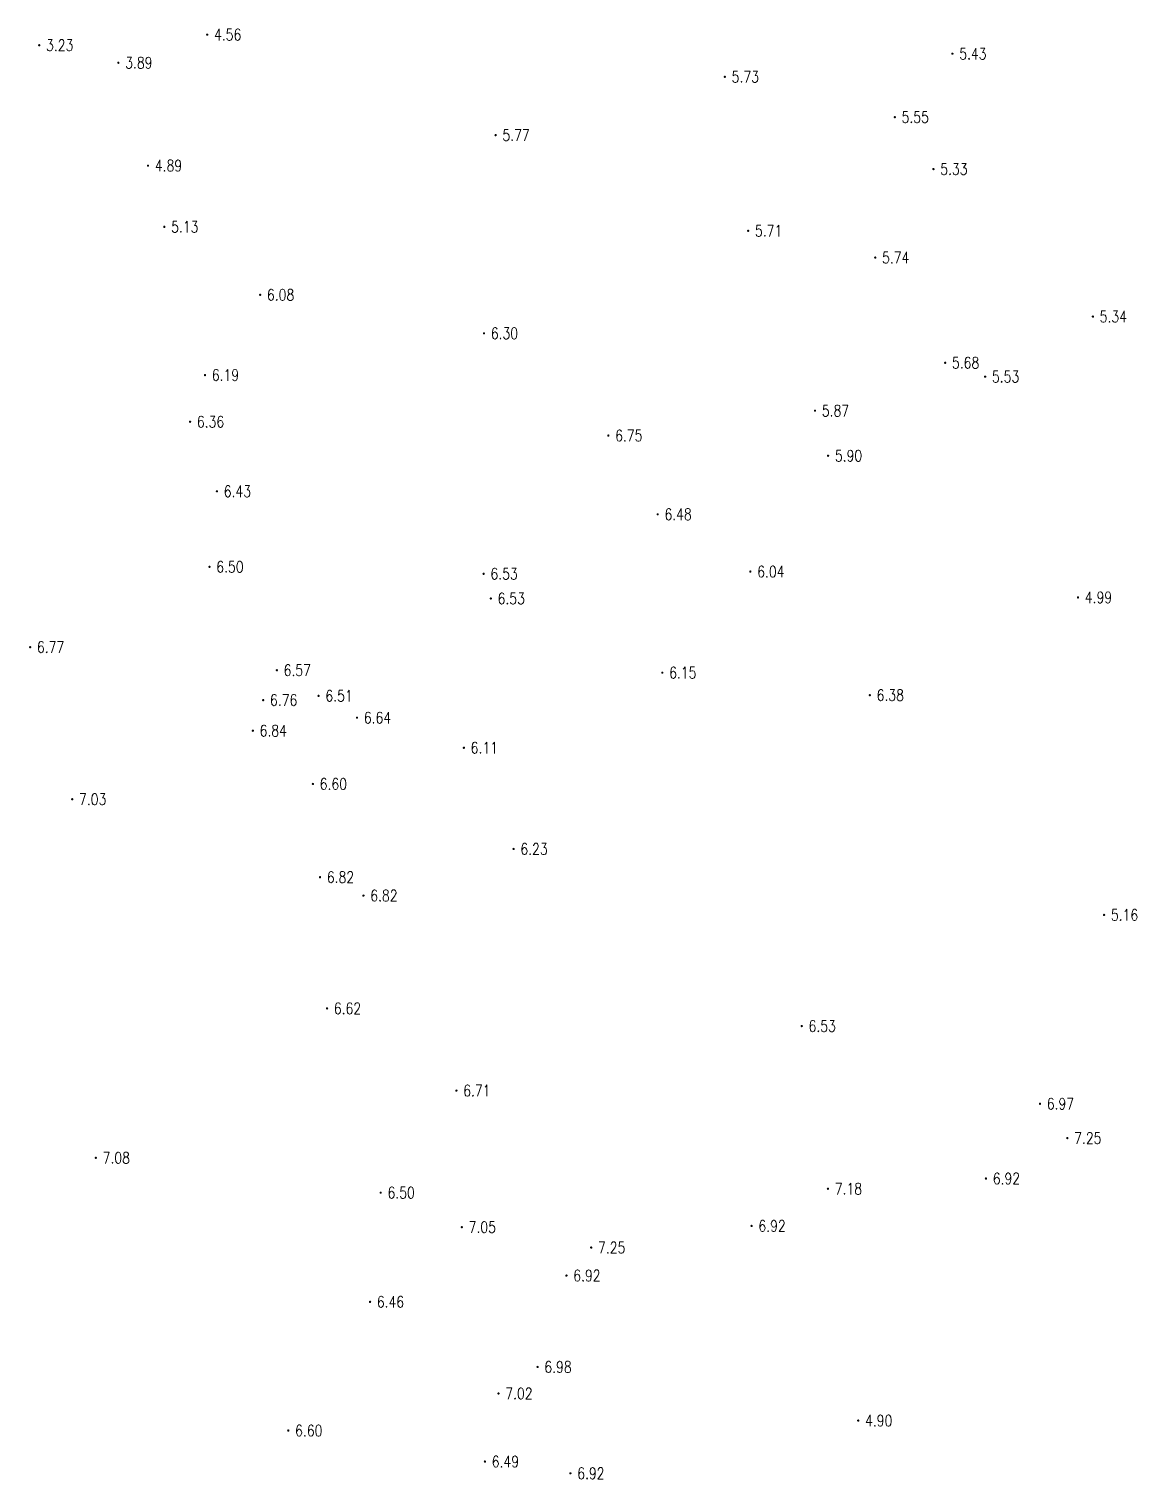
# Model space of a CAD drawing. Extents: x 476861 to 479475, y 2367369 to 2370541.
# Drawn here: x 478424.3 to 478521.8, y 2367710.1 to 2367837.7 of the extents above; entities that cross this region are included whole.
import ezdxf
from ezdxf.enums import TextEntityAlignment as Align

# ---------------------------------------------------------------- set-up
doc = ezdxf.new("R2010")
doc.units = 0
doc.header["$LTSCALE"] = 0.5
doc.layers.get('0').update_dxf_attribs({"linetype": 'CONTINUOUS'})
doc.layers.add('GCD', color=1, linetype='CONTINUOUS')
doc.styles.add('HZ', font='rs.shx', dxfattribs={"width": 0.8, "bigfont": 'hztxt.shx'})

# ---------------------------------------------------------------- blocks, each defined once
blk = doc.blocks.new('GC200')
at = {"linetype": 'Continuous', "const_width": 0.2, "flags": 128}
blk.add_lwpolyline([(-0.1, 0, 1), (0.1, 0, 1)], format="xyb", close=True, dxfattribs=at)

msp = doc.modelspace()

# ---------------------------------------------------------------- block references
at = {"layer": 'GCD', "linetype": 'Continuous'}
ref = msp.add_blockref('GC200', (478439.973, 2367837.164, 4.564), dxfattribs=dict(at, xscale=0.5, yscale=0.5, zscale=0.5))
ref.add_attrib('height', '4.56', dxfattribs={"linetype": 'Continuous', "height": 1, "style": 'HZ', "width": 0.8}).set_placement((478440.573, 2367837.164, 4.564), align=Align.MIDDLE_LEFT)
ref = msp.add_blockref('GC200', (478425.196, 2367836.239, 3.227), dxfattribs=dict(at, xscale=0.5, yscale=0.5, zscale=0.5))
ref.add_attrib('height', '3.23', dxfattribs={"linetype": 'Continuous', "height": 1, "style": 'HZ', "width": 0.8}).set_placement((478425.796, 2367836.239, 3.227), align=Align.MIDDLE_LEFT)
ref = msp.add_blockref('GC200', (478432.157, 2367834.696, 3.889), dxfattribs=dict(at, xscale=0.5, yscale=0.5, zscale=0.5))
ref.add_attrib('height', '3.89', dxfattribs={"linetype": 'Continuous', "height": 1, "style": 'HZ', "width": 0.8}).set_placement((478432.757, 2367834.696, 3.889), align=Align.MIDDLE_LEFT)
ref = msp.add_blockref('GC200', (478505.537, 2367835.492, 5.428), dxfattribs=dict(at, xscale=0.5, yscale=0.5, zscale=0.5))
ref.add_attrib('height', '5.43', dxfattribs={"linetype": 'Continuous', "height": 1, "style": 'HZ', "width": 0.8}).set_placement((478506.137, 2367835.492, 5.428), align=Align.MIDDLE_LEFT)
ref = msp.add_blockref('GC200', (478485.519, 2367833.46, 5.728), dxfattribs=dict(at, xscale=0.5, yscale=0.5, zscale=0.5))
ref.add_attrib('height', '5.73', dxfattribs={"linetype": 'Continuous', "height": 1, "style": 'HZ', "width": 0.8}).set_placement((478486.119, 2367833.46, 5.728), align=Align.MIDDLE_LEFT)
ref = msp.add_blockref('GC200', (478500.468, 2367829.913, 5.554), dxfattribs=dict(at, xscale=0.5, yscale=0.5, zscale=0.5))
ref.add_attrib('height', '5.55', dxfattribs={"linetype": 'Continuous', "height": 1, "style": 'HZ', "width": 0.8}).set_placement((478501.068, 2367829.913, 5.554), align=Align.MIDDLE_LEFT)
ref = msp.add_blockref('GC200', (478465.348, 2367828.329, 5.77), dxfattribs=dict(at, xscale=0.5, yscale=0.5, zscale=0.5))
ref.add_attrib('height', '5.77', dxfattribs={"linetype": 'Continuous', "height": 1, "style": 'HZ', "width": 0.8}).set_placement((478465.948, 2367828.329, 5.77), align=Align.MIDDLE_LEFT)
ref = msp.add_blockref('GC200', (478434.767, 2367825.647, 4.894), dxfattribs=dict(at, xscale=0.5, yscale=0.5, zscale=0.5))
ref.add_attrib('height', '4.89', dxfattribs={"linetype": 'Continuous', "height": 1, "style": 'HZ', "width": 0.8}).set_placement((478435.367, 2367825.647, 4.894), align=Align.MIDDLE_LEFT)
ref = msp.add_blockref('GC200', (478503.87, 2367825.344, 5.332), dxfattribs=dict(at, xscale=0.5, yscale=0.5, zscale=0.5))
ref.add_attrib('height', '5.33', dxfattribs={"linetype": 'Continuous', "height": 1, "style": 'HZ', "width": 0.8}).set_placement((478504.47, 2367825.344, 5.332), align=Align.MIDDLE_LEFT)
ref = msp.add_blockref('GC200', (478436.201, 2367820.264, 5.128), dxfattribs=dict(at, xscale=0.5, yscale=0.5, zscale=0.5))
ref.add_attrib('height', '5.13', dxfattribs={"linetype": 'Continuous', "height": 1, "style": 'HZ', "width": 0.8}).set_placement((478436.801, 2367820.264, 5.128), align=Align.MIDDLE_LEFT)
ref = msp.add_blockref('GC200', (478487.57, 2367819.917, 5.71), dxfattribs=dict(at, xscale=0.5, yscale=0.5, zscale=0.5))
ref.add_attrib('height', '5.71', dxfattribs={"linetype": 'Continuous', "height": 1, "style": 'HZ', "width": 0.8}).set_placement((478488.17, 2367819.917, 5.71), align=Align.MIDDLE_LEFT)
ref = msp.add_blockref('GC200', (478498.748, 2367817.562, 5.743), dxfattribs=dict(at, xscale=0.5, yscale=0.5, zscale=0.5))
ref.add_attrib('height', '5.74', dxfattribs={"linetype": 'Continuous', "height": 1, "style": 'HZ', "width": 0.8}).set_placement((478499.348, 2367817.562, 5.743), align=Align.MIDDLE_LEFT)
ref = msp.add_blockref('GC200', (478444.631, 2367814.285, 6.082), dxfattribs=dict(at, xscale=0.5, yscale=0.5, zscale=0.5))
ref.add_attrib('height', '6.08', dxfattribs={"linetype": 'Continuous', "height": 1, "style": 'HZ', "width": 0.8}).set_placement((478445.231, 2367814.285, 6.082), align=Align.MIDDLE_LEFT)
ref = msp.add_blockref('GC200', (478517.896, 2367812.373, 5.34), dxfattribs=dict(at, xscale=0.5, yscale=0.5, zscale=0.5))
ref.add_attrib('height', '5.34', dxfattribs={"linetype": 'Continuous', "height": 1, "style": 'HZ', "width": 0.8}).set_placement((478518.496, 2367812.373, 5.34), align=Align.MIDDLE_LEFT)
ref = msp.add_blockref('GC200', (478464.323, 2367810.9, 6.301), dxfattribs=dict(at, xscale=0.5, yscale=0.5, zscale=0.5))
ref.add_attrib('height', '6.30', dxfattribs={"linetype": 'Continuous', "height": 1, "style": 'HZ', "width": 0.8}).set_placement((478464.923, 2367810.9, 6.301), align=Align.MIDDLE_LEFT)
ref = msp.add_blockref('GC200', (478504.901, 2367808.311, 5.675), dxfattribs=dict(at, xscale=0.5, yscale=0.5, zscale=0.5))
ref.add_attrib('height', '5.68', dxfattribs={"linetype": 'Continuous', "height": 1, "style": 'HZ', "width": 0.8}).set_placement((478505.501, 2367808.311, 5.675), align=Align.MIDDLE_LEFT)
ref = msp.add_blockref('GC200', (478439.78, 2367807.223, 6.187), dxfattribs=dict(at, xscale=0.5, yscale=0.5, zscale=0.5))
ref.add_attrib('height', '6.19', dxfattribs={"linetype": 'Continuous', "height": 1, "style": 'HZ', "width": 0.8}).set_placement((478440.38, 2367807.223, 6.187), align=Align.MIDDLE_LEFT)
ref = msp.add_blockref('GC200', (478508.418, 2367807.088, 5.532), dxfattribs=dict(at, xscale=0.5, yscale=0.5, zscale=0.5))
ref.add_attrib('height', '5.53', dxfattribs={"linetype": 'Continuous', "height": 1, "style": 'HZ', "width": 0.8}).set_placement((478509.018, 2367807.088, 5.532), align=Align.MIDDLE_LEFT)
ref = msp.add_blockref('GC200', (478493.447, 2367804.096, 5.869), dxfattribs=dict(at, xscale=0.5, yscale=0.5, zscale=0.5))
ref.add_attrib('height', '5.87', dxfattribs={"linetype": 'Continuous', "height": 1, "style": 'HZ', "width": 0.8}).set_placement((478494.047, 2367804.096, 5.869), align=Align.MIDDLE_LEFT)
ref = msp.add_blockref('GC200', (478438.467, 2367803.123, 6.364), dxfattribs=dict(at, xscale=0.5, yscale=0.5, zscale=0.5))
ref.add_attrib('height', '6.36', dxfattribs={"linetype": 'Continuous', "height": 1, "style": 'HZ', "width": 0.8}).set_placement((478439.067, 2367803.123, 6.364), align=Align.MIDDLE_LEFT)
ref = msp.add_blockref('GC200', (478475.263, 2367801.911, 6.748), dxfattribs=dict(at, xscale=0.5, yscale=0.5, zscale=0.5))
ref.add_attrib('height', '6.75', dxfattribs={"linetype": 'Continuous', "height": 1, "style": 'HZ', "width": 0.8}).set_placement((478475.863, 2367801.911, 6.748), align=Align.MIDDLE_LEFT)
ref = msp.add_blockref('GC200', (478494.599, 2367800.131, 5.897), dxfattribs=dict(at, xscale=0.5, yscale=0.5, zscale=0.5))
ref.add_attrib('height', '5.90', dxfattribs={"linetype": 'Continuous', "height": 1, "style": 'HZ', "width": 0.8}).set_placement((478495.199, 2367800.131, 5.897), align=Align.MIDDLE_LEFT)
ref = msp.add_blockref('GC200', (478440.829, 2367797.005, 6.431), dxfattribs=dict(at, xscale=0.5, yscale=0.5, zscale=0.5))
ref.add_attrib('height', '6.43', dxfattribs={"linetype": 'Continuous', "height": 1, "style": 'HZ', "width": 0.8}).set_placement((478441.429, 2367797.005, 6.431), align=Align.MIDDLE_LEFT)
ref = msp.add_blockref('GC200', (478479.604, 2367794.982, 6.481), dxfattribs=dict(at, xscale=0.5, yscale=0.5, zscale=0.5))
ref.add_attrib('height', '6.48', dxfattribs={"linetype": 'Continuous', "height": 1, "style": 'HZ', "width": 0.8}).set_placement((478480.204, 2367794.982, 6.481), align=Align.MIDDLE_LEFT)
ref = msp.add_blockref('GC200', (478440.176, 2367790.365, 6.503), dxfattribs=dict(at, xscale=0.5, yscale=0.5, zscale=0.5))
ref.add_attrib('height', '6.50', dxfattribs={"linetype": 'Continuous', "height": 1, "style": 'HZ', "width": 0.8}).set_placement((478440.776, 2367790.365, 6.503), align=Align.MIDDLE_LEFT)
ref = msp.add_blockref('GC200', (478464.292, 2367789.751, 6.528), dxfattribs=dict(at, xscale=0.5, yscale=0.5, zscale=0.5))
ref.add_attrib('height', '6.53', dxfattribs={"linetype": 'Continuous', "height": 1, "style": 'HZ', "width": 0.8}).set_placement((478464.892, 2367789.751, 6.528), align=Align.MIDDLE_LEFT)
ref = msp.add_blockref('GC200', (478487.757, 2367789.949, 6.04), dxfattribs=dict(at, xscale=0.5, yscale=0.5, zscale=0.5))
ref.add_attrib('height', '6.04', dxfattribs={"linetype": 'Continuous', "height": 1, "style": 'HZ', "width": 0.8}).set_placement((478488.357, 2367789.949, 6.04), align=Align.MIDDLE_LEFT)
ref = msp.add_blockref('GC200', (478464.925, 2367787.58, 6.528), dxfattribs=dict(at, xscale=0.5, yscale=0.5, zscale=0.5))
ref.add_attrib('height', '6.53', dxfattribs={"linetype": 'Continuous', "height": 1, "style": 'HZ', "width": 0.8}).set_placement((478465.525, 2367787.58, 6.528), align=Align.MIDDLE_LEFT)
ref = msp.add_blockref('GC200', (478516.586, 2367787.673, 4.99), dxfattribs=dict(at, xscale=0.5, yscale=0.5, zscale=0.5))
ref.add_attrib('height', '4.99', dxfattribs={"linetype": 'Continuous', "height": 1, "style": 'HZ', "width": 0.8}).set_placement((478517.186, 2367787.673, 4.99), align=Align.MIDDLE_LEFT)
ref = msp.add_blockref('GC200', (478424.394, 2367783.302, 6.773), dxfattribs=dict(at, xscale=0.5, yscale=0.5, zscale=0.5))
ref.add_attrib('height', '6.77', dxfattribs={"linetype": 'Continuous', "height": 1, "style": 'HZ', "width": 0.8}).set_placement((478424.994, 2367783.302, 6.773), align=Align.MIDDLE_LEFT)
ref = msp.add_blockref('GC200', (478446.101, 2367781.268, 6.567), dxfattribs=dict(at, xscale=0.5, yscale=0.5, zscale=0.5))
ref.add_attrib('height', '6.57', dxfattribs={"linetype": 'Continuous', "height": 1, "style": 'HZ', "width": 0.8}).set_placement((478446.701, 2367781.268, 6.567), align=Align.MIDDLE_LEFT)
ref = msp.add_blockref('GC200', (478480.013, 2367781.055, 6.15), dxfattribs=dict(at, xscale=0.5, yscale=0.5, zscale=0.5))
ref.add_attrib('height', '6.15', dxfattribs={"linetype": 'Continuous', "height": 1, "style": 'HZ', "width": 0.8}).set_placement((478480.613, 2367781.055, 6.15), align=Align.MIDDLE_LEFT)
ref = msp.add_blockref('GC200', (478444.9, 2367778.643, 6.763), dxfattribs=dict(at, xscale=0.5, yscale=0.5, zscale=0.5))
ref.add_attrib('height', '6.76', dxfattribs={"linetype": 'Continuous', "height": 1, "style": 'HZ', "width": 0.8}).set_placement((478445.5, 2367778.643, 6.763), align=Align.MIDDLE_LEFT)
ref = msp.add_blockref('GC200', (478449.773, 2367779.017, 6.505), dxfattribs=dict(at, xscale=0.5, yscale=0.5, zscale=0.5))
ref.add_attrib('height', '6.51', dxfattribs={"linetype": 'Continuous', "height": 1, "style": 'HZ', "width": 0.8}).set_placement((478450.373, 2367779.017, 6.505), align=Align.MIDDLE_LEFT)
ref = msp.add_blockref('GC200', (478498.273, 2367779.079, 6.38), dxfattribs=dict(at, xscale=0.5, yscale=0.5, zscale=0.5))
ref.add_attrib('height', '6.38', dxfattribs={"linetype": 'Continuous', "height": 1, "style": 'HZ', "width": 0.8}).set_placement((478498.873, 2367779.079, 6.38), align=Align.MIDDLE_LEFT)
ref = msp.add_blockref('GC200', (478453.153, 2367777.095, 6.638), dxfattribs=dict(at, xscale=0.5, yscale=0.5, zscale=0.5))
ref.add_attrib('height', '6.64', dxfattribs={"linetype": 'Continuous', "height": 1, "style": 'HZ', "width": 0.8}).set_placement((478453.753, 2367777.095, 6.638), align=Align.MIDDLE_LEFT)
ref = msp.add_blockref('GC200', (478443.989, 2367775.95, 6.839), dxfattribs=dict(at, xscale=0.5, yscale=0.5, zscale=0.5))
ref.add_attrib('height', '6.84', dxfattribs={"linetype": 'Continuous', "height": 1, "style": 'HZ', "width": 0.8}).set_placement((478444.589, 2367775.95, 6.839), align=Align.MIDDLE_LEFT)
ref = msp.add_blockref('GC200', (478462.556, 2367774.45, 6.11), dxfattribs=dict(at, xscale=0.5, yscale=0.5, zscale=0.5))
ref.add_attrib('height', '6.11', dxfattribs={"linetype": 'Continuous', "height": 1, "style": 'HZ', "width": 0.8}).set_placement((478463.156, 2367774.45, 6.11), align=Align.MIDDLE_LEFT)
ref = msp.add_blockref('GC200', (478449.272, 2367771.27, 6.598), dxfattribs=dict(at, xscale=0.5, yscale=0.5, zscale=0.5))
ref.add_attrib('height', '6.60', dxfattribs={"linetype": 'Continuous', "height": 1, "style": 'HZ', "width": 0.8}).set_placement((478449.872, 2367771.27, 6.598), align=Align.MIDDLE_LEFT)
ref = msp.add_blockref('GC200', (478428.096, 2367769.924, 7.026), dxfattribs=dict(at, xscale=0.5, yscale=0.5, zscale=0.5))
ref.add_attrib('height', '7.03', dxfattribs={"linetype": 'Continuous', "height": 1, "style": 'HZ', "width": 0.8}).set_placement((478428.696, 2367769.924, 7.026), align=Align.MIDDLE_LEFT)
ref = msp.add_blockref('GC200', (478466.928, 2367765.553, 6.23), dxfattribs=dict(at, xscale=0.5, yscale=0.5, zscale=0.5))
ref.add_attrib('height', '6.23', dxfattribs={"linetype": 'Continuous', "height": 1, "style": 'HZ', "width": 0.8}).set_placement((478467.528, 2367765.553, 6.23), align=Align.MIDDLE_LEFT)
ref = msp.add_blockref('GC200', (478449.899, 2367763.069, 6.824), dxfattribs=dict(at, xscale=0.5, yscale=0.5, zscale=0.5))
ref.add_attrib('height', '6.82', dxfattribs={"linetype": 'Continuous', "height": 1, "style": 'HZ', "width": 0.8}).set_placement((478450.499, 2367763.069, 6.824), align=Align.MIDDLE_LEFT)
ref = msp.add_blockref('GC200', (478453.722, 2367761.45, 6.824), dxfattribs=dict(at, xscale=0.5, yscale=0.5, zscale=0.5))
ref.add_attrib('height', '6.82', dxfattribs={"linetype": 'Continuous', "height": 1, "style": 'HZ', "width": 0.8}).set_placement((478454.322, 2367761.45, 6.824), align=Align.MIDDLE_LEFT)
ref = msp.add_blockref('GC200', (478518.881, 2367759.751, 5.16), dxfattribs=dict(at, xscale=0.5, yscale=0.5, zscale=0.5))
ref.add_attrib('height', '5.16', dxfattribs={"linetype": 'Continuous', "height": 1, "style": 'HZ', "width": 0.8}).set_placement((478519.481, 2367759.751, 5.16), align=Align.MIDDLE_LEFT)
ref = msp.add_blockref('GC200', (478450.518, 2367751.527, 6.615), dxfattribs=dict(at, xscale=0.5, yscale=0.5, zscale=0.5))
ref.add_attrib('height', '6.62', dxfattribs={"linetype": 'Continuous', "height": 1, "style": 'HZ', "width": 0.8}).set_placement((478451.118, 2367751.527, 6.615), align=Align.MIDDLE_LEFT)
ref = msp.add_blockref('GC200', (478492.284, 2367749.975, 6.529), dxfattribs=dict(at, xscale=0.5, yscale=0.5, zscale=0.5))
ref.add_attrib('height', '6.53', dxfattribs={"linetype": 'Continuous', "height": 1, "style": 'HZ', "width": 0.8}).set_placement((478492.884, 2367749.975, 6.529), align=Align.MIDDLE_LEFT)
ref = msp.add_blockref('GC200', (478461.897, 2367744.298, 6.707), dxfattribs=dict(at, xscale=0.5, yscale=0.5, zscale=0.5))
ref.add_attrib('height', '6.71', dxfattribs={"linetype": 'Continuous', "height": 1, "style": 'HZ', "width": 0.8}).set_placement((478462.497, 2367744.298, 6.707), align=Align.MIDDLE_LEFT)
ref = msp.add_blockref('GC200', (478513.241, 2367743.143, 6.972), dxfattribs=dict(at, xscale=0.5, yscale=0.5, zscale=0.5))
ref.add_attrib('height', '6.97', dxfattribs={"linetype": 'Continuous', "height": 1, "style": 'HZ', "width": 0.8}).set_placement((478513.841, 2367743.143, 6.972), align=Align.MIDDLE_LEFT)
ref = msp.add_blockref('GC200', (478515.648, 2367740.125, 7.248), dxfattribs=dict(at, xscale=0.5, yscale=0.5, zscale=0.5))
ref.add_attrib('height', '7.25', dxfattribs={"linetype": 'Continuous', "height": 1, "style": 'HZ', "width": 0.8}).set_placement((478516.248, 2367740.125, 7.248), align=Align.MIDDLE_LEFT)
ref = msp.add_blockref('GC200', (478430.176, 2367738.388, 7.08), dxfattribs=dict(at, xscale=0.5, yscale=0.5, zscale=0.5))
ref.add_attrib('height', '7.08', dxfattribs={"linetype": 'Continuous', "height": 1, "style": 'HZ', "width": 0.8}).set_placement((478430.776, 2367738.388, 7.08), align=Align.MIDDLE_LEFT)
ref = msp.add_blockref('GC200', (478508.488, 2367736.567, 6.917), dxfattribs=dict(at, xscale=0.5, yscale=0.5, zscale=0.5))
ref.add_attrib('height', '6.92', dxfattribs={"linetype": 'Continuous', "height": 1, "style": 'HZ', "width": 0.8}).set_placement((478509.088, 2367736.567, 6.917), align=Align.MIDDLE_LEFT)
ref = msp.add_blockref('GC200', (478455.238, 2367735.323, 6.496), dxfattribs=dict(at, xscale=0.5, yscale=0.5, zscale=0.5))
ref.add_attrib('height', '6.50', dxfattribs={"linetype": 'Continuous', "height": 1, "style": 'HZ', "width": 0.8}).set_placement((478455.838, 2367735.323, 6.496), align=Align.MIDDLE_LEFT)
ref = msp.add_blockref('GC200', (478494.588, 2367735.669, 7.177), dxfattribs=dict(at, xscale=0.5, yscale=0.5, zscale=0.5))
ref.add_attrib('height', '7.18', dxfattribs={"linetype": 'Continuous', "height": 1, "style": 'HZ', "width": 0.8}).set_placement((478495.188, 2367735.669, 7.177), align=Align.MIDDLE_LEFT)
ref = msp.add_blockref('GC200', (478487.87, 2367732.398, 6.917), dxfattribs=dict(at, xscale=0.5, yscale=0.5, zscale=0.5))
ref.add_attrib('height', '6.92', dxfattribs={"linetype": 'Continuous', "height": 1, "style": 'HZ', "width": 0.8}).set_placement((478488.47, 2367732.398, 6.917), align=Align.MIDDLE_LEFT)
ref = msp.add_blockref('GC200', (478462.378, 2367732.29, 7.048), dxfattribs=dict(at, xscale=0.5, yscale=0.5, zscale=0.5))
ref.add_attrib('height', '7.05', dxfattribs={"linetype": 'Continuous', "height": 1, "style": 'HZ', "width": 0.8}).set_placement((478462.978, 2367732.29, 7.048), align=Align.MIDDLE_LEFT)
ref = msp.add_blockref('GC200', (478473.759, 2367730.496, 7.246), dxfattribs=dict(at, xscale=0.5, yscale=0.5, zscale=0.5))
ref.add_attrib('height', '7.25', dxfattribs={"linetype": 'Continuous', "height": 1, "style": 'HZ', "width": 0.8}).set_placement((478474.359, 2367730.496, 7.246), align=Align.MIDDLE_LEFT)
ref = msp.add_blockref('GC200', (478471.579, 2367728.033, 6.917), dxfattribs=dict(at, xscale=0.5, yscale=0.5, zscale=0.5))
ref.add_attrib('height', '6.92', dxfattribs={"linetype": 'Continuous', "height": 1, "style": 'HZ', "width": 0.8}).set_placement((478472.179, 2367728.033, 6.917), align=Align.MIDDLE_LEFT)
ref = msp.add_blockref('GC200', (478454.3, 2367725.722, 6.461), dxfattribs=dict(at, xscale=0.5, yscale=0.5, zscale=0.5))
ref.add_attrib('height', '6.46', dxfattribs={"linetype": 'Continuous', "height": 1, "style": 'HZ', "width": 0.8}).set_placement((478454.9, 2367725.722, 6.461), align=Align.MIDDLE_LEFT)
ref = msp.add_blockref('GC200', (478469.038, 2367719.997, 6.978), dxfattribs=dict(at, xscale=0.5, yscale=0.5, zscale=0.5))
ref.add_attrib('height', '6.98', dxfattribs={"linetype": 'Continuous', "height": 1, "style": 'HZ', "width": 0.8}).set_placement((478469.638, 2367719.997, 6.978), align=Align.MIDDLE_LEFT)
ref = msp.add_blockref('GC200', (478465.601, 2367717.663, 7.02), dxfattribs=dict(at, xscale=0.5, yscale=0.5, zscale=0.5))
ref.add_attrib('height', '7.02', dxfattribs={"linetype": 'Continuous', "height": 1, "style": 'HZ', "width": 0.8}).set_placement((478466.201, 2367717.663, 7.02), align=Align.MIDDLE_LEFT)
ref = msp.add_blockref('GC200', (478497.25, 2367715.279, 4.9), dxfattribs=dict(at, xscale=0.5, yscale=0.5, zscale=0.5))
ref.add_attrib('height', '4.90', dxfattribs={"linetype": 'Continuous', "height": 1, "style": 'HZ', "width": 0.8}).set_placement((478497.85, 2367715.279, 4.9), align=Align.MIDDLE_LEFT)
ref = msp.add_blockref('GC200', (478447.106, 2367714.405, 6.597), dxfattribs=dict(at, xscale=0.5, yscale=0.5, zscale=0.5))
ref.add_attrib('height', '6.60', dxfattribs={"linetype": 'Continuous', "height": 1, "style": 'HZ', "width": 0.8}).set_placement((478447.706, 2367714.405, 6.597), align=Align.MIDDLE_LEFT)
ref = msp.add_blockref('GC200', (478464.408, 2367711.677, 6.489), dxfattribs=dict(at, xscale=0.5, yscale=0.5, zscale=0.5))
ref.add_attrib('height', '6.49', dxfattribs={"linetype": 'Continuous', "height": 1, "style": 'HZ', "width": 0.8}).set_placement((478465.008, 2367711.677, 6.489), align=Align.MIDDLE_LEFT)
ref = msp.add_blockref('GC200', (478471.927, 2367710.642, 6.917), dxfattribs=dict(at, xscale=0.5, yscale=0.5, zscale=0.5))
ref.add_attrib('height', '6.92', dxfattribs={"linetype": 'Continuous', "height": 1, "style": 'HZ', "width": 0.8}).set_placement((478472.527, 2367710.642, 6.917), align=Align.MIDDLE_LEFT)

doc.saveas('drawing.dxf')
